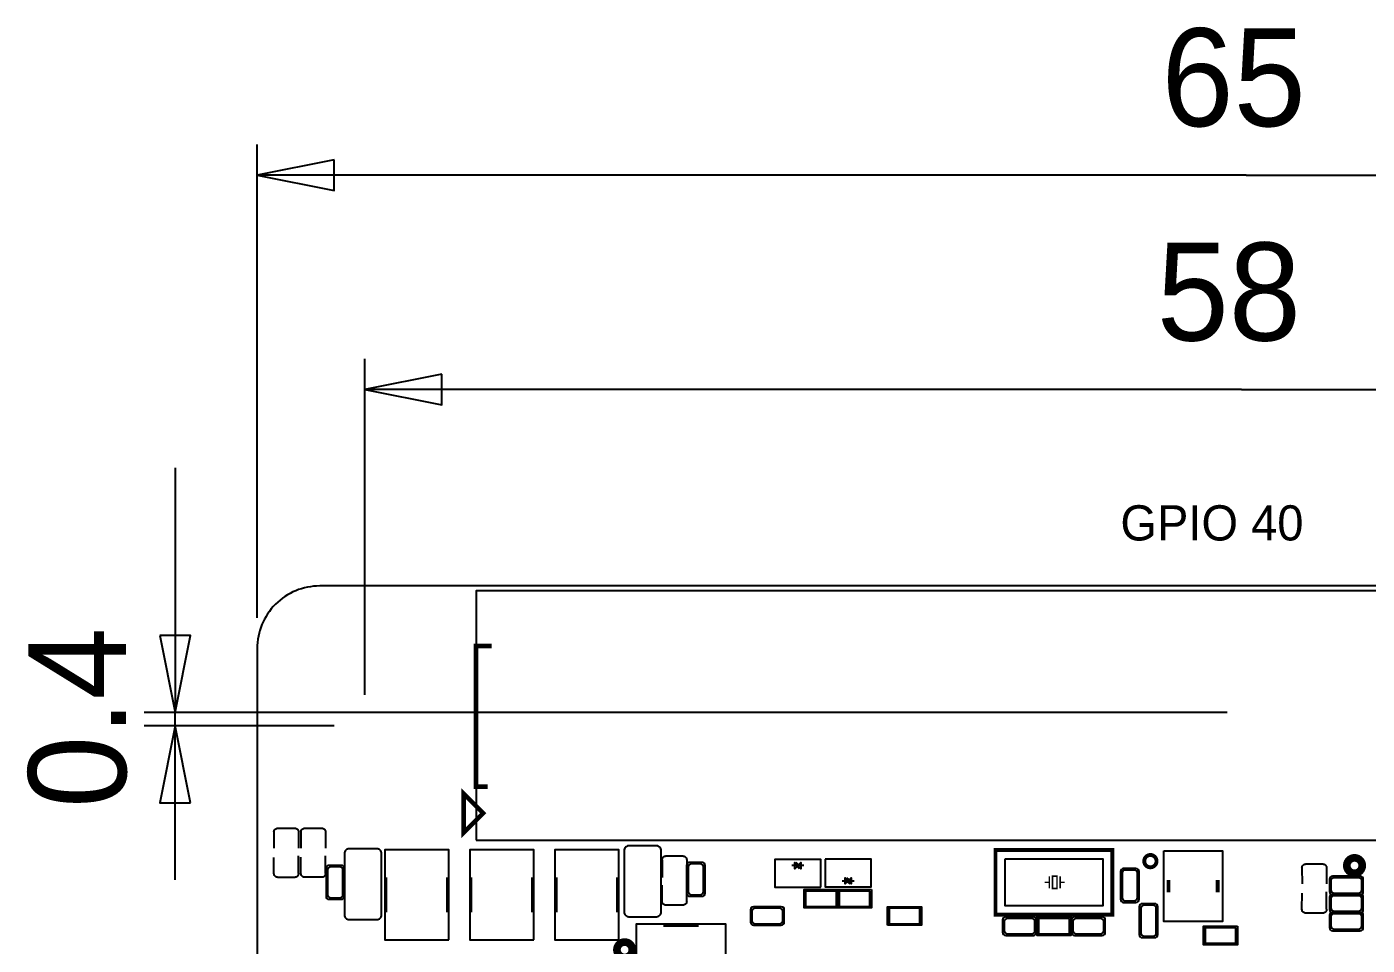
# Model space of a CAD drawing. Extents: x -51.9 to 37.5, y -8.6 to 46.4.
# Drawn here: x -51.86 to -8.32, y 16.55 to 46.37 of the extents above; entities that cross this region are included whole.
import ezdxf

# ---------------------------------------------------------------- set-up
doc = ezdxf.new("R2010")
doc.units = 0
for name, color, linetype in [('BG_OUTLINE', 254, 'CONTINUOUS'), ('BG_PLACE_TOP', 4, 'CONTINUOUS'), ('PG_ASSEMBLY_TOP', 111, 'CONTINUOUS'), ('PG_SILKSCREEN_TOP', 6, 'CONTINUOUS')]:
    doc.layers.add(name, color=color, linetype=linetype)

msp = doc.modelspace()

# ---------------------------------------------------------------- linework, layer by layer
at = {"layer": 'BG_OUTLINE'}
msp.add_lwpolyline([(-44.375832, -1.755902, 0.414214), (-42.343832, -3.787902), (18.592292, -3.787902, 0.414214), (20.624292, -1.755902), (20.624292, 26.183336, 0.414214), (18.592292, 28.215336), (-42.343832, 28.215336, 0.414214), (-44.375832, 26.183336)], format="xyb", close=True, dxfattribs=at)
at = {"layer": 'BG_PLACE_TOP'}
for points in [[(-44.375832, 27.183334), (-44.375832, 42.554398)], [(-41.87571, 42.054272), (-44.375832, 41.5544), (-41.87571, 41.054528), (-41.87571, 42.054272)], [(-12.2428, 41.5544), (-44.375832, 41.5544)], [(-12.2428, 41.5544), (20.624292, 41.5544)], [(-40.875966, 24.67737), (-40.875966, 35.594798)], [(-38.375844, 35.094672), (-40.875966, 34.5948), (-38.375844, 34.094928), (-38.375844, 35.094672)], [(-12.397994, 34.5948), (-40.875966, 34.5948)], [(-12.397994, 34.5948), (17.124172, 34.5948)], [(-47.0408, 32.05099), (-47.0408, 24.110696)], [(-47.540672, 26.610818), (-47.0408, 24.110696), (-46.540928, 26.610818), (-47.540672, 26.610818)], [(-12.864846, 24.110696), (-48.040798, 24.110696)], [(-47.0408, 23.677372), (-47.0408, 24.110696)], [(-41.875964, 23.677372), (-48.040798, 23.677372)], [(-46.540928, 21.17725), (-47.0408, 23.677372), (-47.540672, 21.17725), (-46.540928, 21.17725)], [(-47.0408, 18.677128), (-47.0408, 23.677372)]]:
    msp.add_lwpolyline(points, dxfattribs=at)
at = {"layer": 'PG_ASSEMBLY_TOP'}
for points in [[(-37.264848, 19.960844), (13.535152, 19.960844), (13.535152, 28.060396), (-37.264848, 28.060396)], [(-38.151816, 16.72336), (-38.151816, 19.64436), (-40.229536, 19.64436), (-40.229536, 16.72336)], [(-35.38982, 16.72336), (-35.38982, 19.64436), (-37.46754, 19.64436), (-37.46754, 16.72336)], [(-32.627824, 16.72336), (-32.627824, 19.64436), (-34.705544, 19.64436), (-34.705544, 16.72336)], [(-16.59128, 17.542764), (-16.59128, 19.642836), (-20.39112, 19.642836), (-20.39112, 17.542764)], [(-14.91996, 19.615912), (-13.02004, 19.615912), (-13.02004, 17.315942), (-14.91996, 17.315942)], [(-26.061416, 18.435574), (-26.061416, 19.33575), (-27.56154, 19.33575), (-27.56154, 18.435574)], [(-25.926034, 19.342354), (-25.926034, 18.442178), (-24.42591, 18.442178), (-24.42591, 19.342354)], [(-20.091146, 19.342862), (-20.091146, 17.842738), (-16.891254, 17.842738), (-16.891254, 19.342862)], [(-25.51049, 18.359374), (-25.51049, 17.759426), (-26.61031, 17.759426), (-26.61031, 18.359374)], [(-24.41829, 18.359374), (-24.41829, 17.759426), (-25.51811, 17.759426), (-25.51811, 18.359374)], [(-23.894542, 17.199356), (-23.894542, 17.799304), (-22.794722, 17.799304), (-22.794722, 17.199356)], [(-17.94129, 17.470374), (-17.94129, 16.870426), (-19.04111, 16.870426), (-19.04111, 17.470374)], [(-32.0675, 15.153132), (-29.1465, 15.153132), (-29.1465, 17.230852), (-32.0675, 17.230852)], [(-12.53109, 17.165574), (-12.53109, 16.565626), (-13.63091, 16.565626), (-13.63091, 17.165574)]]:
    msp.add_lwpolyline(points, close=True, dxfattribs=at)
for points in [[(-43.829224, 20.22602, -0.414247), (-43.702224, 20.35302)], [(-43.15587, 20.35302, -0.414247), (-43.02887, 20.22602)], [(-42.952924, 20.22856, -0.414247), (-42.825924, 20.35556)], [(-42.27957, 20.35556, -0.414247), (-42.15257, 20.22856)], [(-41.384982, 19.681952, 0.414214), (-41.537382, 19.529552)], [(-40.336216, 19.529552, 0.414214), (-40.488616, 19.681952)], [(-32.299402, 19.775932, 0.414214), (-32.451802, 19.623532)], [(-31.250636, 19.623532, 0.414214), (-31.403036, 19.775932)], [(-31.222442, 19.321272, -0.414247), (-31.095442, 19.448272)], [(-30.549088, 19.448272, -0.414247), (-30.422088, 19.321272)], [(-30.324298, 19.23923, 0.414142), (-30.424374, 19.139408)], [(-29.874464, 18.28927), (-29.874464, 19.08937, 0.413794), (-29.974286, 19.189446), (-30.274514, 19.189446, 0.413794), (-30.374336, 19.08937), (-30.374336, 18.28927, 0.413794), (-30.274514, 18.189194), (-29.974286, 18.189194, 0.413794), (-29.874464, 18.28927)], [(-29.824426, 19.139408, 0.414142), (-29.924502, 19.23923)], [(-10.433304, 19.0627, -0.414247), (-10.306304, 19.1897)], [(-9.75995, 19.1897, -0.414247), (-9.63295, 19.0627)], [(-43.702224, 18.75282, -0.414247), (-43.829224, 18.87982)], [(-43.02887, 18.87982, -0.414247), (-43.15587, 18.75282)], [(-42.825924, 18.75536, -0.414247), (-42.952924, 18.88236)], [(-42.15257, 18.88236, -0.414247), (-42.27957, 18.75536)], [(-42.038778, 19.14271, 0.414142), (-42.138854, 19.042888)], [(-41.588944, 18.19275), (-41.588944, 18.99285, 0.413794), (-41.688766, 19.092926), (-41.988994, 19.092926, 0.413794), (-42.088816, 18.99285), (-42.088816, 18.19275, 0.413794), (-41.988994, 18.092674), (-41.688766, 18.092674, 0.413794), (-41.588944, 18.19275)], [(-41.538906, 19.042888, 0.414142), (-41.638982, 19.14271)], [(-16.227298, 19.04111, 0.414142), (-16.327374, 18.941288)], [(-15.777464, 18.09115), (-15.777464, 18.89125, 0.413794), (-15.877286, 18.991326), (-16.177514, 18.991326, 0.413794), (-16.277336, 18.89125), (-16.277336, 18.09115, 0.413794), (-16.177514, 17.991074), (-15.877286, 17.991074, 0.413794), (-15.777464, 18.09115)], [(-15.727426, 18.941288, 0.414142), (-15.827502, 19.04111)], [(-9.441688, 18.791174, 0.414142), (-9.54151, 18.691098)], [(-8.59155, 18.741136), (-9.39165, 18.741136, 0.413794), (-9.491726, 18.641314), (-9.491726, 18.341086, 0.413794), (-9.39165, 18.241264), (-8.59155, 18.241264, 0.413794), (-8.491474, 18.341086), (-8.491474, 18.641314, 0.413794), (-8.59155, 18.741136)], [(-8.44169, 18.691098, 0.414142), (-8.541512, 18.791174)], [(-9.54151, 18.291302, 0.414142), (-9.441688, 18.191226)], [(-8.541512, 18.191226, 0.414142), (-8.44169, 18.291302)], [(-42.138854, 18.142712, 0.414142), (-42.038778, 18.04289)], [(-41.638982, 18.04289, 0.414142), (-41.538906, 18.142712)], [(-31.095442, 17.848072, -0.414247), (-31.222442, 17.975072)], [(-30.422088, 17.975072, -0.414247), (-30.549088, 17.848072)], [(-30.424374, 18.239232, 0.414142), (-30.324298, 18.13941)], [(-29.924502, 18.13941, 0.414142), (-29.824426, 18.239232)], [(-16.327374, 18.041112, 0.414142), (-16.227298, 17.94129)], [(-15.827502, 17.94129, 0.414142), (-15.727426, 18.041112)], [(-15.617698, 17.89811, 0.414142), (-15.717774, 17.798288)], [(-15.117826, 17.798288, 0.414142), (-15.217902, 17.89811)], [(-9.441688, 18.206974, 0.414142), (-9.54151, 18.106898)], [(-8.59155, 18.156936), (-9.39165, 18.156936, 0.413794), (-9.491726, 18.057114), (-9.491726, 17.756886, 0.413794), (-9.39165, 17.657064), (-8.59155, 17.657064, 0.413794), (-8.491474, 17.756886), (-8.491474, 18.057114, 0.413794), (-8.59155, 18.156936)], [(-8.44169, 18.106898, 0.414142), (-8.541512, 18.206974)], [(-41.537382, 17.535144, 0.414214), (-41.384982, 17.382744)], [(-40.488616, 17.382744, 0.414214), (-40.336216, 17.535144)], [(-32.451802, 17.629124, 0.414214), (-32.299402, 17.476724)], [(-31.403036, 17.476724, 0.414214), (-31.250636, 17.629124)], [(-28.250896, 17.799558, 0.414142), (-28.350718, 17.699482)], [(-27.400758, 17.74952), (-28.200858, 17.74952, 0.413794), (-28.300934, 17.649698), (-28.300934, 17.34947, 0.413794), (-28.200858, 17.249648), (-27.400758, 17.249648, 0.413794), (-27.300682, 17.34947), (-27.300682, 17.649698, 0.413794), (-27.400758, 17.74952)], [(-27.250898, 17.699482, 0.414142), (-27.35072, 17.799558)], [(-20.058888, 17.470374, 0.414142), (-20.15871, 17.370298)], [(-19.20875, 17.420336), (-20.00885, 17.420336, 0.413794), (-20.108926, 17.320514), (-20.108926, 17.020286, 0.413794), (-20.00885, 16.920464), (-19.20875, 16.920464, 0.413794), (-19.108674, 17.020286), (-19.108674, 17.320514, 0.413794), (-19.20875, 17.420336)], [(-19.05889, 17.370298, 0.414142), (-19.158712, 17.470374)], [(-17.823688, 17.470374, 0.414142), (-17.92351, 17.370298)], [(-17.77365, 16.920464), (-16.97355, 16.920464, 0.413794), (-16.873474, 17.020286), (-16.873474, 17.320514, 0.413794), (-16.97355, 17.420336), (-17.77365, 17.420336, 0.413794), (-17.873726, 17.320514), (-17.873726, 17.020286, 0.413794), (-17.77365, 16.920464)], [(-16.82369, 17.370298, 0.414142), (-16.923512, 17.470374)], [(-15.667736, 17.74825), (-15.667736, 16.94815, 0.413794), (-15.567914, 16.848074), (-15.267686, 16.848074, 0.413794), (-15.167864, 16.94815), (-15.167864, 17.74825, 0.413794), (-15.267686, 17.848326), (-15.567914, 17.848326, 0.413794), (-15.667736, 17.74825)], [(-10.306304, 17.5895, -0.414247), (-10.433304, 17.7165)], [(-9.63295, 17.7165, -0.414247), (-9.75995, 17.5895)], [(-9.54151, 17.707102, 0.414142), (-9.441688, 17.607026)], [(-9.441688, 17.622774, 0.414142), (-9.54151, 17.522698)], [(-8.59155, 17.572736), (-9.39165, 17.572736, 0.413794), (-9.491726, 17.472914), (-9.491726, 17.172686, 0.413794), (-9.39165, 17.072864), (-8.59155, 17.072864, 0.413794), (-8.491474, 17.172686), (-8.491474, 17.472914, 0.413794), (-8.59155, 17.572736)], [(-8.541512, 17.607026, 0.414142), (-8.44169, 17.707102)], [(-8.44169, 17.522698, 0.414142), (-8.541512, 17.622774)], [(-28.350718, 17.299686, 0.414142), (-28.250896, 17.19961)], [(-27.35072, 17.19961, 0.414142), (-27.250898, 17.299686)], [(-9.54151, 17.122902, 0.414142), (-9.441688, 17.022826)], [(-8.541512, 17.022826, 0.414142), (-8.44169, 17.122902)], [(-20.15871, 16.970502, 0.414142), (-20.058888, 16.870426)], [(-19.158712, 16.870426, 0.414142), (-19.05889, 16.970502)], [(-17.92351, 16.970502, 0.414142), (-17.823688, 16.870426)], [(-16.923512, 16.870426, 0.414142), (-16.82369, 16.970502)], [(-15.717774, 16.898112, 0.414142), (-15.617698, 16.79829)], [(-15.217902, 16.79829, 0.414142), (-15.117826, 16.898112)]]:
    msp.add_lwpolyline(points, format="xyb", dxfattribs=at)
for points in [[(-43.829224, 20.22602), (-43.82897, 19.703034)], [(-43.702224, 20.35302), (-43.15587, 20.35302)], [(-43.02887, 20.22602), (-43.02887, 19.703034)], [(-42.952924, 20.22856), (-42.95267, 19.705574)], [(-42.825924, 20.35556), (-42.27957, 20.35556)], [(-42.15257, 20.22856), (-42.15257, 19.705574)], [(-40.488616, 19.681952), (-41.384982, 19.681952)], [(-32.451802, 19.623532), (-32.451802, 17.629124)], [(-31.403036, 19.775932), (-32.299402, 19.775932)], [(-31.250636, 17.629124), (-31.250636, 19.623532)], [(-43.829224, 18.87982), (-43.82897, 19.402806)], [(-43.02887, 18.87982), (-43.02887, 19.452844)], [(-42.952924, 18.88236), (-42.95267, 19.405346)], [(-42.15257, 18.88236), (-42.15257, 19.455384)], [(-41.537382, 19.529552), (-41.537382, 17.535144)], [(-40.336216, 17.535144), (-40.336216, 19.529552)], [(-31.222442, 19.321272), (-31.222442, 18.748248)], [(-31.095442, 19.448272), (-30.549088, 19.448272)], [(-30.422088, 19.321272), (-30.422342, 18.798286)], [(-29.924502, 19.23923), (-30.324298, 19.23923)], [(-26.61158, 19.135598), (-26.711402, 19.135598), (-26.711402, 19.035776), (-26.811478, 19.135598), (-26.711402, 19.235674), (-26.711402, 19.135598), (-27.011376, 19.135598)], [(-26.76144, 19.035776), (-26.811478, 19.08556), (-26.811478, 19.135598), (-26.911554, 19.035776), (-26.911554, 19.235674), (-26.811478, 19.135598), (-26.811478, 19.185636), (-26.861516, 19.235674)], [(-10.306304, 19.1897), (-9.75995, 19.1897)], [(-43.15587, 18.75282), (-43.702224, 18.75282)], [(-42.27957, 18.75536), (-42.825924, 18.75536)], [(-42.138854, 19.042888), (-42.138854, 18.142712)], [(-41.638982, 19.14271), (-42.038778, 19.14271)], [(-41.538906, 18.142712), (-41.538906, 19.042888)], [(-30.424374, 19.139408), (-30.424374, 18.239232)], [(-29.824426, 18.239232), (-29.824426, 19.139408)], [(-25.37587, 18.64233), (-25.276048, 18.64233), (-25.276048, 18.742152), (-25.175972, 18.64233), (-25.276048, 18.542254), (-25.276048, 18.64233), (-24.976074, 18.64233)], [(-25.22601, 18.742152), (-25.175972, 18.692368), (-25.175972, 18.64233), (-25.075896, 18.742152), (-25.075896, 18.542254), (-25.175972, 18.64233), (-25.175972, 18.592292), (-25.125934, 18.542254)], [(-16.327374, 18.941288), (-16.327374, 18.041112)], [(-15.827502, 19.04111), (-16.227298, 19.04111)], [(-15.727426, 18.041112), (-15.727426, 18.941288)], [(-10.433304, 19.0627), (-10.43305, 18.539714)], [(-9.63295, 19.0627), (-9.63295, 18.539714)], [(-8.541512, 18.791174), (-9.441688, 18.791174)], [(-31.222442, 17.975072), (-31.222442, 18.498058)], [(-30.422088, 17.975072), (-30.422342, 18.498058)], [(-25.560274, 18.309336), (-26.560526, 18.309336), (-26.560526, 17.809464), (-25.560274, 17.809464), (-25.560274, 18.309336)], [(-24.468074, 18.309336), (-25.468326, 18.309336), (-25.468326, 17.809464), (-24.468074, 17.809464), (-24.468074, 18.309336)], [(-9.63295, 17.7165), (-9.63295, 18.289524)], [(-9.54151, 18.691098), (-9.54151, 18.291302)], [(-8.44169, 18.291302), (-8.44169, 18.691098)], [(-42.038778, 18.04289), (-41.638982, 18.04289)], [(-30.324298, 18.13941), (-29.924502, 18.13941)], [(-16.227298, 17.94129), (-15.827502, 17.94129)], [(-15.217902, 17.89811), (-15.617698, 17.89811)], [(-10.433304, 17.7165), (-10.43305, 18.239486)], [(-9.54151, 18.106898), (-9.54151, 17.707102)], [(-8.541512, 18.206974), (-9.441688, 18.206974)], [(-9.441688, 18.191226), (-8.541512, 18.191226)], [(-8.44169, 17.707102), (-8.44169, 18.106898)], [(-32.299402, 17.476724), (-31.403036, 17.476724)], [(-30.549088, 17.848072), (-31.095442, 17.848072)], [(-28.350718, 17.699482), (-28.350718, 17.299686)], [(-27.35072, 17.799558), (-28.250896, 17.799558)], [(-27.250898, 17.299686), (-27.250898, 17.699482)], [(-23.844758, 17.249394), (-22.844506, 17.249394), (-22.844506, 17.749266), (-23.844758, 17.749266), (-23.844758, 17.249394)], [(-19.158712, 17.470374), (-20.058888, 17.470374)], [(-17.991074, 17.420336), (-18.991326, 17.420336), (-18.991326, 16.920464), (-17.991074, 16.920464), (-17.991074, 17.420336)], [(-16.923512, 17.470374), (-17.823688, 17.470374)], [(-15.717774, 17.798288), (-15.717774, 16.898112)], [(-15.117826, 16.898112), (-15.117826, 17.798288)], [(-9.75995, 17.5895), (-10.306304, 17.5895)], [(-9.54151, 17.522698), (-9.54151, 17.122902)], [(-8.541512, 17.622774), (-9.441688, 17.622774)], [(-9.441688, 17.607026), (-8.541512, 17.607026)], [(-8.44169, 17.122902), (-8.44169, 17.522698)], [(-41.384982, 17.382744), (-40.488616, 17.382744)], [(-28.250896, 17.19961), (-27.35072, 17.19961)], [(-20.15871, 17.370298), (-20.15871, 16.970502)], [(-19.05889, 16.970502), (-19.05889, 17.370298)], [(-17.92351, 17.370298), (-17.92351, 16.970502)], [(-16.82369, 16.970502), (-16.82369, 17.370298)], [(-12.580874, 17.115536), (-13.581126, 17.115536), (-13.581126, 16.615664), (-12.580874, 16.615664), (-12.580874, 17.115536)], [(-9.441688, 17.022826), (-8.541512, 17.022826)], [(-20.058888, 16.870426), (-19.158712, 16.870426)], [(-17.823688, 16.870426), (-16.923512, 16.870426)], [(-15.617698, 16.79829), (-15.217902, 16.79829)]]:
    msp.add_lwpolyline(points, dxfattribs=at)
at = {"layer": 'PG_ASSEMBLY_TOP', "const_width": 0.050038}
for points in [[(-18.641314, 18.792698), (-18.641314, 18.392902)], [(-18.391124, 18.392902), (-18.391124, 18.792698), (-18.541238, 18.792698), (-18.541238, 18.392902), (-18.391124, 18.392902)], [(-18.291302, 18.392902), (-18.291302, 18.792698)], [(-18.791174, 18.5928), (-18.641314, 18.5928)], [(-18.141188, 18.5928), (-18.291302, 18.5928)]]:
    msp.add_lwpolyline(points, dxfattribs=at)
at = {"layer": 'PG_SILKSCREEN_TOP'}
for points, const_width in [([(-36.756848, 26.267918), (-37.264848, 26.267918), (-37.264848, 21.695918), (-36.883848, 21.695918)], 0.150114), ([(-37.6682, 20.202652), (-37.6682, 21.472652), (-37.0332, 20.837652), (-37.6682, 20.202652)], 0.150114), ([(-16.59128, 17.542764), (-20.39112, 17.542764), (-20.39112, 19.642836), (-16.59128, 19.642836), (-16.59128, 17.542764)], 0.127), ([(-40.191436, 17.6149), (-40.191436, 18.75282)], 0.09906), ([(-38.189916, 17.6149), (-38.189916, 18.75282)], 0.09906), ([(-37.42944, 17.6149), (-37.42944, 18.75282)], 0.09906), ([(-35.42792, 17.6149), (-35.42792, 18.75282)], 0.09906), ([(-34.667444, 17.6149), (-34.667444, 18.75282)], 0.09906), ([(-32.665924, 17.6149), (-32.665924, 18.75282)], 0.09906), ([(-14.7701, 18.665952), (-14.7701, 18.265902)], 0.127), ([(-13.1699, 18.665952), (-13.1699, 18.265902)], 0.127), ([(-31.17596, 17.192752), (-30.03804, 17.192752)], 0.09906)]:
    msp.add_lwpolyline(points, dxfattribs=dict(at, const_width=const_width))
for points, const_width in [([(-15.158974, 19.280886, 1), (-15.55877, 19.280886, 1), (-15.158974, 19.280886)], 0.127), ([(-8.476996, 19.137122, 0.999804), (-8.977122, 19.137376, 1.000196), (-8.476996, 19.137122)], 0.249936), ([(-32.187642, 16.403066, 1.00024), (-32.68726, 16.403066, 0.99976), (-32.187642, 16.403066)], 0.249936)]:
    msp.add_lwpolyline(points, format="xyb", dxfattribs=dict(at, const_width=const_width))

# ---------------------------------------------------------------- texts
at = {"layer": 'BG_PLACE_TOP', "width": 0.990415}
for s, p in [('65', (-14.99743, 43.14444)), ('58', (-15.152624, 36.18484))]:
    msp.add_text(s, height=3.18008, dxfattribs=at).set_placement(p)
at = {"layer": 'BG_PLACE_TOP'}
msp.add_text('GPIO 40', height=1.143, dxfattribs=at).set_placement((-16.3322, 29.6926))
at = {"layer": 'BG_PLACE_TOP', "width": 0.990415}
msp.add_text('0.4', height=3.18008, rotation=90, dxfattribs=at).set_placement((-48.63084, 21.00707))

doc.saveas('drawing.dxf')
